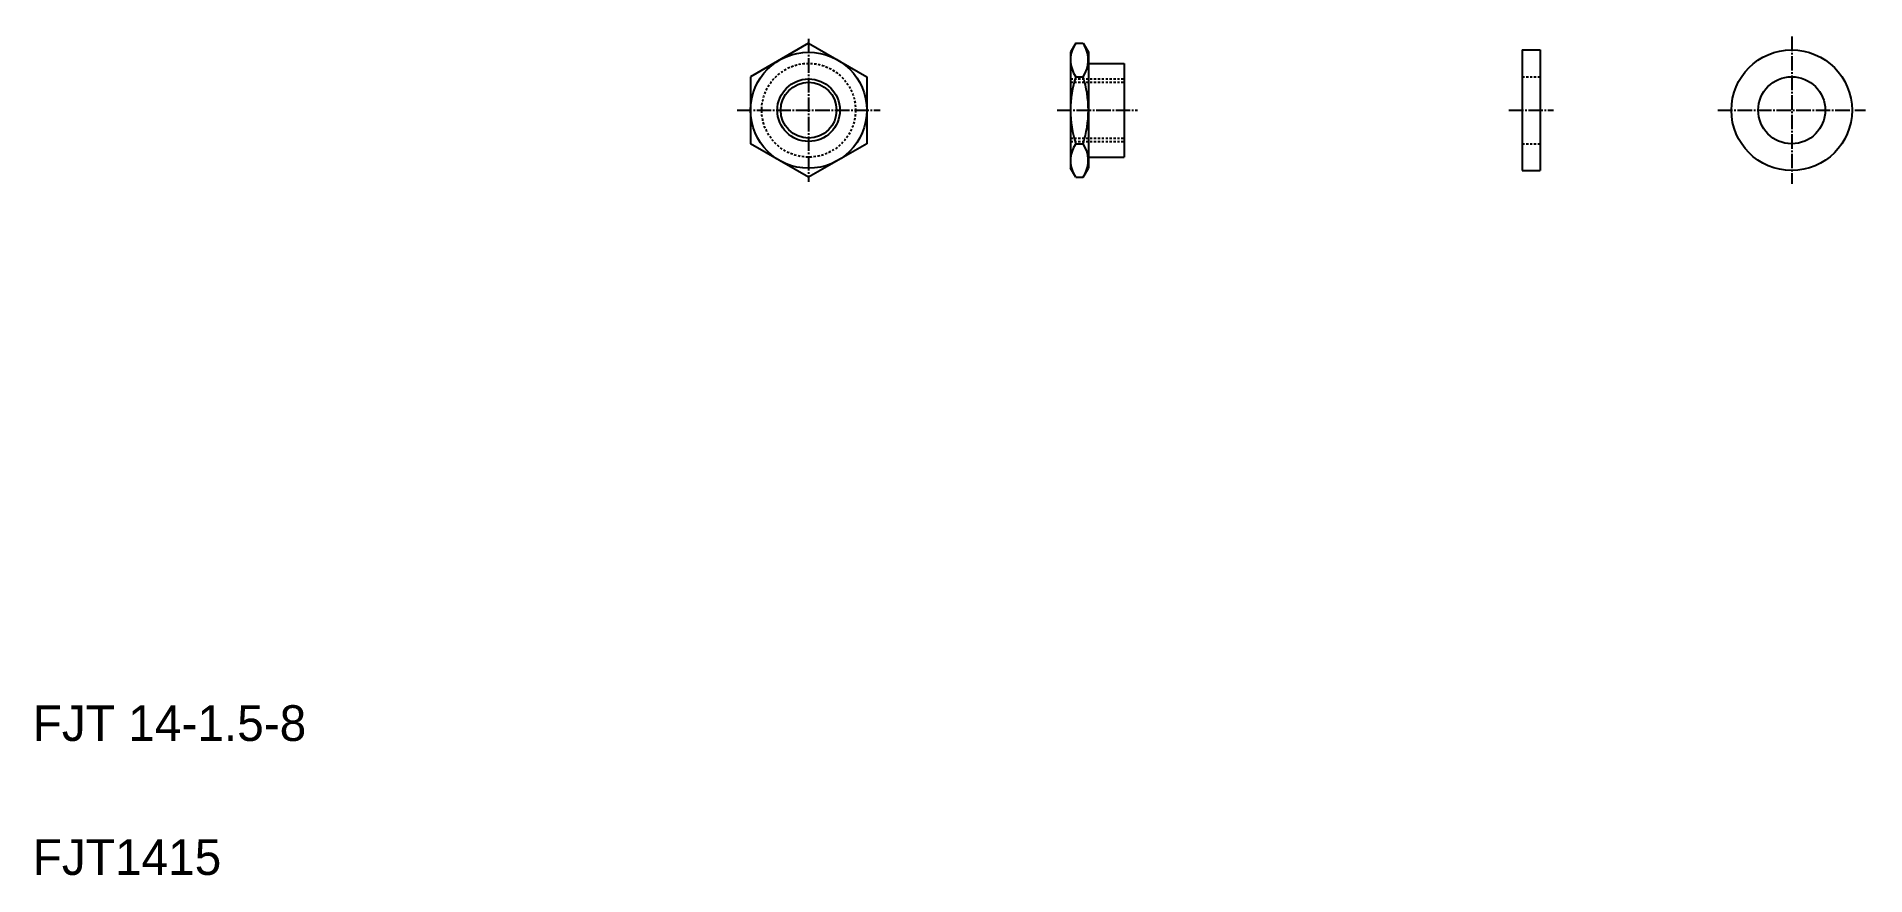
# Model space of a CAD drawing. Extents: x 21 to 430, y 20 to 208.
import ezdxf

# ---------------------------------------------------------------- set-up
doc = ezdxf.new("R2010")
doc.units = 0
doc.header["$LTSCALE"] = 0.25
doc.linetypes.add('CENTER', pattern=[17.5, 13, -1.5, 1.5, -1.5])
doc.linetypes.add('DASHED', pattern=[3.5, 2, -1.5])
doc.layers.get('0').update_dxf_attribs({"linetype": 'CONTINUOUS'})
doc.layers.add('CENTER', color=1, linetype='CENTER')

msp = doc.modelspace()

# ---------------------------------------------------------------- linework, layer by layer
for p, q in [((193.68, 206.25), (180.68, 198.74)), ((193.68, 206.25), (206.68, 198.74)), ((253.45, 206.25), (252.29, 204.24)), ((253.45, 206.25), (255.13, 206.25)), ((255.13, 206.25), (256.29, 204.24)), ((353.4, 204.74), (353.4, 177.74)), ((353.4, 204.74), (357.4, 204.74)), ((357.4, 204.74), (357.4, 177.74)), ((187.18, 202.5), (187.18, 202.5)), ((190.43, 204.37), (190.43, 204.37)), ((252.29, 204.24), (252.29, 178.24)), ((256.29, 204.24), (256.29, 178.24)), ((256.29, 201.74), (264.29, 201.74)), ((264.29, 201.74), (264.29, 180.74)), ((180.68, 198.74), (180.68, 183.73)), ((206.68, 198.74), (206.68, 183.73)), ((253.48, 198.74), (255.09, 198.74)), ((193.68, 176.23), (180.68, 183.73)), ((206.68, 183.73), (193.68, 176.23)), ((253.48, 183.73), (255.09, 183.73)), ((256.29, 180.74), (264.29, 180.74)), ((253.45, 176.23), (252.29, 178.24)), ((253.45, 176.23), (255.13, 176.23)), ((255.13, 176.23), (256.29, 178.24)), ((353.4, 177.74), (357.4, 177.74))]:
    msp.add_line(p, q)
at = {"color": 3, "linetype": 'DASHED'}
for p, q in [((252.29, 198.24), (264.29, 198.24)), ((252.29, 197.49), (264.29, 197.49)), ((353.4, 198.74), (357.4, 198.74)), ((252.29, 184.99), (264.29, 184.99)), ((252.29, 184.24), (264.29, 184.24)), ((353.4, 183.74), (357.4, 183.74))]:
    msp.add_line(p, q, dxfattribs=at)
for centre, radius in [((413.71, 191.24), 13.5), ((193.68, 191.24), 13), ((193.68, 191.24), 6.25), ((413.71, 191.24), 7.5)]:
    msp.add_circle(centre, radius)
msp.add_circle((193.68, 191.24), 10.5, dxfattribs=at)
at = {"color": 3}
msp.add_circle((193.68, 191.24), 7, dxfattribs=at)
for centre, radius, start, end in [((258.79, 202.5), 6.5, 150, 215.2644), ((249.79, 202.5), 6.5, 324.7356, 30), ((276.5, 191.24), 24.21, 161.9403, 198.0597), ((232.08, 191.24), 24.21, 341.9403, 18.0597), ((258.79, 179.98), 6.5, 144.7356, 210), ((249.79, 179.98), 6.5, 330, 35.2644)]:
    msp.add_arc(centre, radius, start, end)
at = {"layer": 'CENTER', "color": 1, "linetype": 'CENTER'}
for p, q in [((193.68, 207.24), (193.68, 175.24)), ((413.71, 207.74), (413.71, 174.74)), ((177.68, 191.24), (209.68, 191.24)), ((249.29, 191.24), (267.29, 191.24)), ((350.4, 191.24), (360.4, 191.24)), ((397.21, 191.24), (430.21, 191.24))]:
    msp.add_line(p, q, dxfattribs=at)

# ---------------------------------------------------------------- texts
for s, p in [('FJT 14-1.5-8', (20, 50)), ('FJT1415', (20, 20))]:
    msp.add_text(s, height=8).set_placement(p)

doc.saveas('drawing.dxf')
